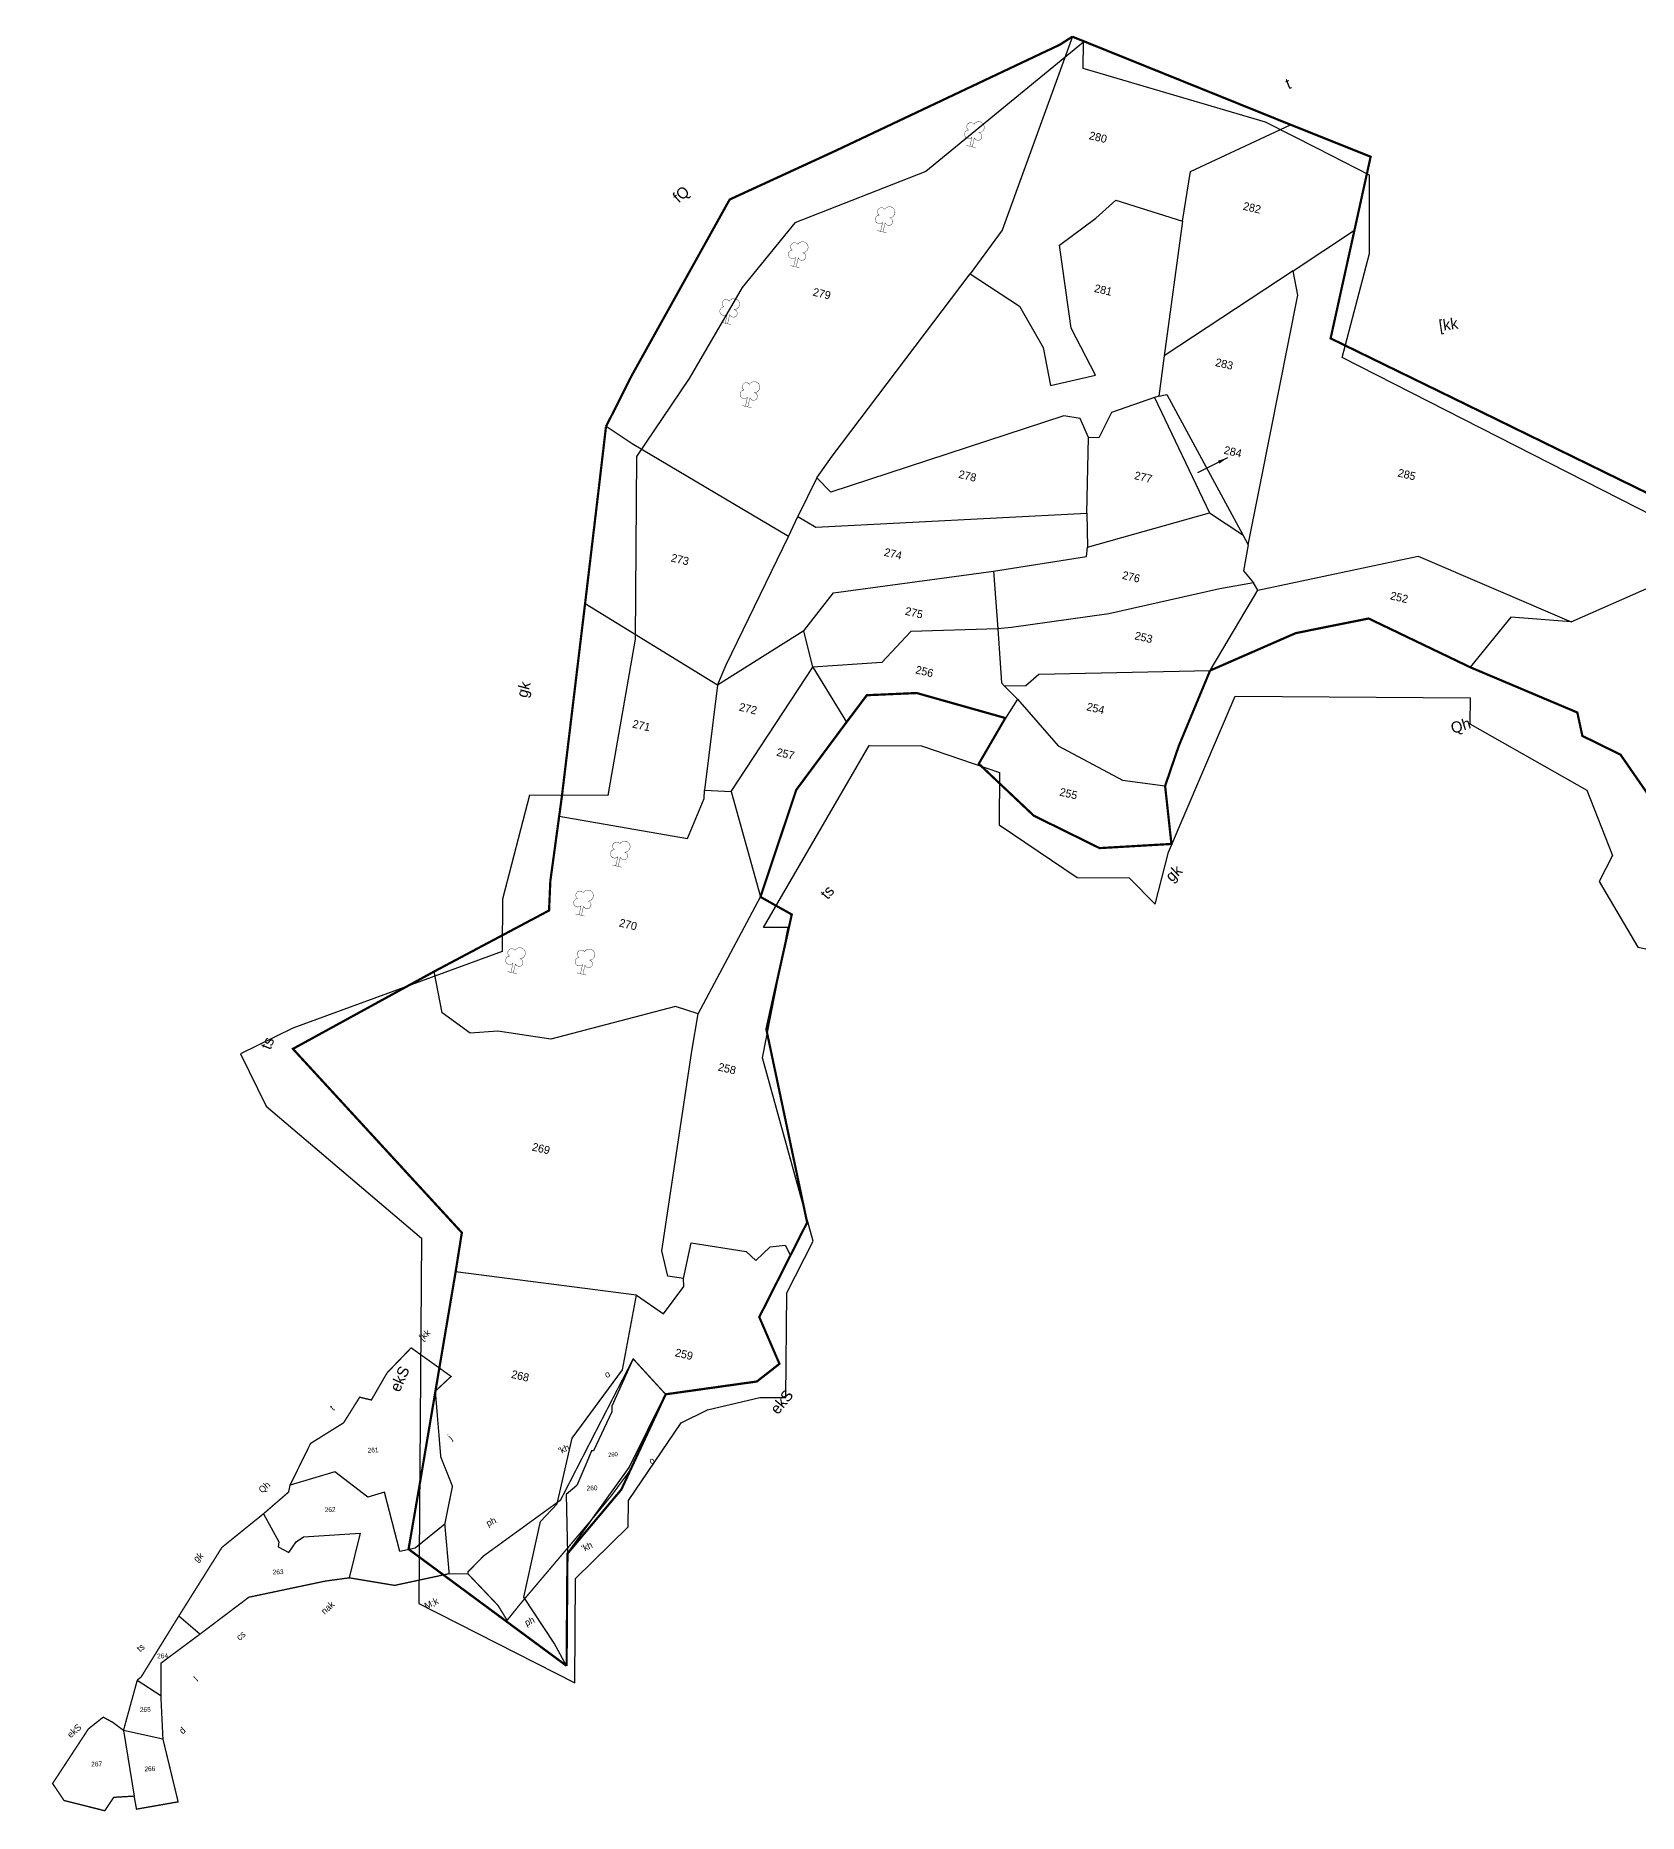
# Model space of a CAD drawing. Header units: metres. Extents: x 288056 to 292226, y 2022917 to 2025940.
# Drawn here: x 288056 to 288743, y 2022917 to 2023680 of the extents above; entities that cross this region are included whole.
import ezdxf
from ezdxf.enums import TextEntityAlignment as Align

# ---------------------------------------------------------------- set-up
doc = ezdxf.new("R2010")
doc.units = ezdxf.units.M
doc.header["$MEASUREMENT"] = 0
for name, color, linetype in [('OFF', 1, 'Continuous'), ('OTHERS', 1, 'Continuous'), ('POLY_PARCEL', 6, 'Continuous'), ('SYM_ARROW', 1, 'Continuous'), ('SYM_TREE', 1, 'Continuous'), ('TEXT_MAPOUT', 7, 'Continuous'), ('TEXT_PARCEL', 7, 'Continuous'), ('V_BOUND_LINE', 7, 'Continuous'), ('VILLAGE BOUNDRY', 5, 'Continuous')]:
    doc.layers.add(name, color=color, linetype=linetype)
doc.styles.get("Standard").update_dxf_attribs({"font": 'arial.ttf'})
doc.styles.add('TEXT_MAP', font='', dxfattribs={"height": 1.8})
doc.styles.get('TEXT_MAP').set_extended_font_data('Kruti Dev 050')
doc.dimstyles.get("Standard").update_dxf_attribs({"dimtxt": 0.18, "dimasz": 0.18, "dimexe": 0.18, "dimexo": 0.0625, "dimgap": 0.09, "dimtad": 0, "dimtih": 1, "dimtoh": 1, "dimdec": 4, "dimzin": 0, "dimdsep": 46, "dimtxsty": 'Standard', "dimcen": 0.09, "dimadec": 0, "dimazin": 0, "dimtfac": 1, "dimtdec": 4, "dimtofl": 0, "dimtmove": 0, "dimatfit": 3, "dimfxl": 0, "dimtolj": 1, "dimtzin": 0, "dimarcsym": 0})

# ---------------------------------------------------------------- blocks, each defined once
blk = doc.blocks.new('MANGOTREE')
at = {"const_width": 0.08}
for points in [[(-0.5, 5.02, 1.205607), (-1.4, 3.49, 1.50414)], [(-0.5, 5.02, -1.712327), (0.97, 3.44, -1.50414)], [(-1.4, 3.49, 1.50414), (-0.28, 2.12, 1.50414)], [(0.28, 2.13, 1.763654), (0.97, 3.44, 1.763654)]]:
    blk.add_lwpolyline(points, format="xyb", dxfattribs=at)
for points in [[(-1.08, 0), (1.08, 0)], [(-0.28, 2.12), (-0.28, 0)], [(0.28, 2.13), (0.28, 0)]]:
    blk.add_lwpolyline(points, dxfattribs=at)
blk = doc.blocks.new('GVC')
at = {"layer": 'POLY_PARCEL'}
blk.add_lwpolyline([(290312.62, 2025813.26), (290342.64, 2025847.44), (290361.33, 2025877.04), (290349.01, 2025893.54), (290337.87, 2025874.26), (290337.67, 2025871.88), (290328.11, 2025856.07), (290327.33, 2025856.06), (290324.75, 2025851.41), (290319.58, 2025841.87), (290314.61, 2025838.5)], dxfattribs=at)
at = {"layer": 'TEXT_PARCEL', "style": 'TEXT_MAP'}
blk.add_text('260', height=1.8, dxfattribs=at).set_placement((290336.27, 2025853.65), align=Align.MIDDLE)
blk = doc.blocks.new('CX')
at = {"layer": 'OFF'}
blk.add_lwpolyline([(290314.61, 2025838.5), (290312.62, 2025813.26)], dxfattribs=at)
blk.add_blockref('GVC', (0, 0))
blk = doc.blocks.new('DHRF')
at = {"layer": 'OTHERS'}
blk.add_lwpolyline([(287111.69, 2025236.05), (287118.75, 2025235.79)], dxfattribs=at)
at = {"layer": 'POLY_PARCEL'}
for points in [[(287110.71, 2025254.89), (287099.12, 2025246.24), (287093.25, 2025245.15), (287088.26, 2025267.87), (287081.9, 2025266.23), (287069.7, 2025276.31), (287052.48, 2025271.9)], [(287041.99, 2025261.41), (287047.46, 2025250.48), (287047.05, 2025248.68), (287051.13, 2025246.32), (287053.99, 2025250.31), (287056.85, 2025252.11), (287078.5, 2025252.68), (287073.69, 2025235.87)], [(287016.17, 2025216.58), (287008.34, 2025223.68)], [(286991.73, 2025200.03), (287000.46, 2025193.83)], [(286985.77, 2025181.11), (286988.87, 2025155.98)], [(287000.63, 2025177.27), (286985.77, 2025181.11)]]:
    blk.add_lwpolyline(points, dxfattribs=at)
at = {"layer": 'V_BOUND_LINE', "const_width": 0.5}
for points in [[(287052.48, 2025271.9), (287060.88, 2025287.48), (287073.7, 2025294.83), (287080.17, 2025304.34), (287084.58, 2025303.12), (287090.87, 2025313.15), (287100.42, 2025322.37), (287115.19, 2025310.95), (287108.99, 2025305.56), (287110.13, 2025280.51), (287114.15, 2025269.21), (287110.71, 2025254.89)], [(287052.48, 2025271.9), (287051.82, 2025269.29), (287041.99, 2025261.41)], [(287008.34, 2025223.68), (287025.75, 2025249.25), (287041.99, 2025261.41)], [(287111.69, 2025236.05), (287110.71, 2025254.89)], [(287073.69, 2025235.87), (287064.55, 2025234.98), (287035.25, 2025229.92), (287016.17, 2025216.58)], [(287073.69, 2025235.87), (287090.79, 2025232.37), (287111.69, 2025236.05)], [(287008.34, 2025223.68), (286993.24, 2025201.16), (286991.73, 2025200.03)], [(287000.46, 2025193.83), (287000.99, 2025206.14), (287016.17, 2025216.58)], [(286985.77, 2025181.11), (286991.73, 2025200.03)], [(287000.46, 2025193.83), (287000.63, 2025177.27)], [(286985.77, 2025181.11), (286981.85, 2025184.29), (286978.26, 2025186.41), (286972.47, 2025182.17), (286958.1, 2025161.93), (286962.18, 2025155.32), (286977.53, 2025150.84), (286981.12, 2025155.81), (286988.87, 2025155.98)], [(286988.87, 2025155.98), (286989.61, 2025151), (287005.52, 2025153.2), (287000.63, 2025177.27)]]:
    blk.add_lwpolyline(points, dxfattribs=at)
blk.add_lwpolyline([(287118.75, 2025235.79), (287129.77, 2025223.31), (287133.04, 2025217.52), (287138.34, 2025223.64), (287166.91, 2025254.97), (287174.53, 2025263.56), (287182.12, 2025273.11), (287196.43, 2025301.14), (287184.6, 2025315.04), (287170.89, 2025290.73), (287155.03, 2025262.44), (287125.04, 2025242.33), (287118.84, 2025236.46)], close=True, dxfattribs=at)
at = {"layer": 'TEXT_MAPOUT', "style": 'TEXT_MAP'}
for s, rotation, p in [('[kk', 39.7952, (287104.87, 2025324.75)), ('o', 23.19095, (287174.18, 2025308.07)), ('t', 39.7952, (287069.98, 2025299.4)), ('j', 39.7952, (287114.4, 2025286.66)), ("'kh", 23.19095, (287155.59, 2025279.79)), ('Qh', 39.7952, (287041.78, 2025269.09)), ('o', 23.19095, (287189.88, 2025274.6)), ('ph', 23.19095, (287127.15, 2025253.32)), ('gk', 39.7952, (287016.06, 2025243.81)), ("'kh", 23.19095, (287162.97, 2025242.39)), ('nak', 39.7952, (287063.78, 2025222.17)), ('M;k', 23.19095, (287102.5, 2025222.81)), ('ts', 39.7952, (286993.22, 2025210.48)), ('cs', 39.7952, (287031.19, 2025213.42)), ('ph', 23.19095, (287140.33, 2025214.97)), ('l', 39.7952, (287014.52, 2025198.43)), ('ekS', 39.7952, (286965.62, 2025178.83)), ('d', 39.7952, (287008.21, 2025178.69))]:
    blk.add_text(s, height=2.5, rotation=rotation, dxfattribs=at).set_placement(p)
at = {"layer": 'TEXT_PARCEL', "style": 'TEXT_MAP'}
for s, p in [('261', (287084.5, 2025284.06)), ('260', (287167.14, 2025266.59)), ('262', (287067.38, 2025262.08)), ('263', (287046.74, 2025239.14)), ('264', (287001.66, 2025208.85)), ('265', (286994.34, 2025188.72)), ('267', (286975.11, 2025168.73)), ('266', (286995.25, 2025166.15))]:
    blk.add_text(s, height=1.8, dxfattribs=at).set_placement(p, align=Align.MIDDLE)
blk = doc.blocks.new('TEXTARROW')
blk.add_leader([(0.04, -0.01), (8.68, -0.01)], dimstyle='Standard', override={"dimtxt": 2.5, "dimasz": 2.5, "dimexe": 1.25, "dimexo": 0.625, "dimgap": 0.625, "dimtad": 1, "dimtih": 0, "dimtoh": 0, "dimzin": 8, "dimcen": 2.5, "dimtofl": 1})

msp = doc.modelspace()

# ---------------------------------------------------------------- linework, layer by layer
at = {"layer": 'POLY_PARCEL'}
for points in [[(288500.68, 2023679.44), (288470.54, 2023596.38), (288456.84, 2023577.73)], [(288547.97, 2023600.22), (288551.34, 2023621.64), (288594.27, 2023641.67)], [(288456.84, 2023577.73), (288477.97, 2023563.77), (288488.19, 2023546.1), (288491.24, 2023529.81), (288510.56, 2023534.25), (288500.16, 2023554.36), (288495.1, 2023590.06), (288510.68, 2023601.52), (288519.27, 2023609.37), (288547.97, 2023600.22)], [(288547.97, 2023600.22), (288540.08, 2023542.48)], [(288595.36, 2023579.02), (288621.68, 2023596.41)], [(288391.13, 2023490.14), (288397.68, 2023499.53), (288456.84, 2023577.73)], [(288595.36, 2023579.02), (288540.08, 2023542.48)], [(288576.05, 2023461.41), (288581.57, 2023488.65), (288597.38, 2023568.51), (288595.36, 2023579.02)], [(288540.08, 2023542.48), (288537.73, 2023525.21)], [(288535.94, 2023524.59), (288517.49, 2023518.15), (288512.09, 2023507.29), (288507.59, 2023507.52)], [(288537.73, 2023525.21), (288535.94, 2023524.59)], [(288535.94, 2023524.59), (288559.52, 2023475.18)], [(288537.73, 2023525.21), (288541.23, 2023525.98), (288573.76, 2023465.69)], [(288378.86, 2023464.97), (288311.79, 2023504.73), (288300.63, 2023512.18)], [(288507.59, 2023507.52), (288503.98, 2023515.7), (288497.03, 2023516.74), (288397.06, 2023483.98), (288391.13, 2023490.14)], [(288506.95, 2023474.97), (288507.59, 2023507.52)], [(288391.13, 2023490.14), (288382.92, 2023473.62)], [(288382.92, 2023473.62), (288390.66, 2023468.96), (288506.95, 2023474.97)], [(288506.95, 2023474.97), (288507.22, 2023460.49)], [(288507.22, 2023460.49), (288559.52, 2023475.18)], [(288559.52, 2023475.18), (288573.76, 2023465.69)], [(288378.86, 2023464.97), (288382.92, 2023473.62)], [(288348.44, 2023401.19), (288352.11, 2023409.96), (288378.86, 2023464.97)], [(288466.83, 2023450.19), (288506.71, 2023456.42), (288507.22, 2023460.49)], [(288573.76, 2023465.69), (288576.05, 2023461.41)], [(288576.05, 2023461.41), (288574.05, 2023450.36), (288578.34, 2023445.1)], [(288580.29, 2023441.95), (288648.98, 2023456.62), (288714.65, 2023428.42)], [(288385.53, 2023424.5), (288388.46, 2023428.38), (288398.15, 2023440.91), (288466.83, 2023450.19)], [(288466.83, 2023450.19), (288468.77, 2023425.34)], [(288578.34, 2023445.1), (288563.94, 2023442.5), (288516.36, 2023431.85), (288474.54, 2023425.97), (288468.77, 2023425.34)], [(288580.29, 2023441.95), (288578.34, 2023445.1)], [(288714.65, 2023428.42), (288749.69, 2023443.83)], [(288348.44, 2023401.19), (288291.65, 2023436.2)], [(288559.75, 2023407.51), (288580.29, 2023441.95)], [(288714.65, 2023428.42), (288688.81, 2023430.35), (288671.33, 2023408.93)], [(288385.53, 2023424.5), (288348.44, 2023401.19)], [(288389.36, 2023408.93), (288385.53, 2023424.5)], [(288468.77, 2023425.34), (288431.37, 2023424.26), (288418.97, 2023411.02), (288389.36, 2023408.93)], [(288468.77, 2023425.34), (288470.22, 2023402.25), (288471.47, 2023400.97)], [(288354.32, 2023355.59), (288389.36, 2023408.93)], [(288389.36, 2023408.93), (288403.76, 2023385.31)], [(288471.47, 2023400.97), (288480.65, 2023401.04), (288486.31, 2023405.99), (288559.75, 2023407.51)], [(288348.44, 2023401.19), (288342.93, 2023356.17)], [(288471.47, 2023400.97), (288477.11, 2023395.24)], [(288477.11, 2023395.24), (288471.94, 2023387.14)], [(288477.11, 2023395.24), (288494.57, 2023375.26), (288522.18, 2023360.48), (288540.46, 2023358)], [(288280.55, 2023345.11), (288335.65, 2023335.43), (288342.69, 2023352.64), (288342.93, 2023356.17)], [(288342.93, 2023356.17), (288354.32, 2023355.59)], [(288354.32, 2023355.59), (288366.89, 2023310.4)], [(288340.14, 2023260.29), (288366.89, 2023310.4)], [(288340.14, 2023260.29), (288330.37, 2023263.33), (288276.92, 2023249.42), (288254.28, 2023252.79), (288242.41, 2023251.99), (288230.37, 2023260.66), (288226.88, 2023278.39)], [(288333.91, 2023146.75), (288327.16, 2023147.78), (288324.61, 2023158.56), (288337.42, 2023244.24), (288340.14, 2023260.29)], [(288333.91, 2023146.75), (288337.11, 2023162.05), (288360.79, 2023158.28), (288364.83, 2023154.48), (288371.01, 2023160.36), (288377.47, 2023161.08), (288379.73, 2023156.58)], [(288313.65, 2023139.55), (288236.12, 2023149.57)], [(288313.65, 2023139.55), (288325.34, 2023131.51), (288333.99, 2023143.29), (288333.91, 2023146.75)], [(288283.72, 2022980.55), (288278.37, 2022990.35), (288265.44, 2023009.98), (288272.51, 2023042.45), (288279.66, 2023050.11), (288286.07, 2023078.16), (288307.65, 2023107.55), (288313.65, 2023139.55)]]:
    msp.add_lwpolyline(points, dxfattribs=at)
at = {"layer": 'V_BOUND_LINE', "const_width": 0.953}
for points in [[(288500.68, 2023679.44), (288495.34, 2023676.01), (288399.06, 2023630.47), (288353.67, 2023609.58), (288311.6, 2023533.94), (288300.63, 2023512.18)], [(288594.27, 2023641.67), (288500.68, 2023679.44)], [(288621.68, 2023596.41), (288628.62, 2023627.94), (288594.27, 2023641.67)], [(288751.57, 2023481.55), (288669.07, 2023521.9), (288611.45, 2023550.01), (288621.68, 2023596.41)], [(288300.63, 2023512.18), (288297.43, 2023484.83), (288291.65, 2023436.2)], [(288291.65, 2023436.2), (288281.66, 2023353.2), (288280.55, 2023345.11)], [(288559.75, 2023407.51), (288596.5, 2023423.57), (288627.77, 2023429.84), (288671.33, 2023408.93)], [(288540.46, 2023358), (288546.31, 2023375.14), (288559.75, 2023407.51)], [(288671.33, 2023408.93), (288717.28, 2023389.52), (288719.44, 2023379.48), (288735.81, 2023371.43), (288754.5, 2023344.42), (288770.86, 2023342.51), (288782.32, 2023324.25), (288789.54, 2023282.81), (288818.99, 2023258.03), (288861.87, 2023220.48), (288896.6, 2023227.63)], [(288403.76, 2023385.31), (288412.51, 2023396.93), (288433.9, 2023397.87), (288471.94, 2023387.14)], [(288366.89, 2023310.4), (288382.22, 2023356.3), (288403.76, 2023385.31)], [(288471.94, 2023387.14), (288460.53, 2023367.53), (288484.13, 2023345.25), (288512.36, 2023331.34), (288543.17, 2023333.13), (288540.46, 2023358)], [(288280.55, 2023345.11), (288276.75, 2023317.21), (288276.2, 2023304.58), (288226.88, 2023278.39)], [(288379.73, 2023156.58), (288386.9, 2023170.74), (288369.4, 2023253.63), (288380.31, 2023302.88), (288366.89, 2023310.4)], [(288226.88, 2023278.39), (288166.32, 2023245.22), (288238.79, 2023166.38), (288236.12, 2023149.57)], [(288283.72, 2022980.55), (288284.09, 2023028.68), (288307.21, 2023056.19), (288326.22, 2023097.04), (288365.33, 2023102.53), (288375.03, 2023110.1), (288366.37, 2023130.18), (288379.73, 2023156.58)], [(288236.12, 2023149.57), (288220.33, 2023056.22), (288215.93, 2023030.62), (288283.72, 2022980.55)]]:
    msp.add_lwpolyline(points, dxfattribs=at)
at = {"layer": 'VILLAGE BOUNDRY'}
msp.add_lwpolyline([(288750.22, 2023473.59), (288616.39, 2023541.8), (288628.17, 2023586.48), (288628.17, 2023620.07), (288605.89, 2023631.46), (288583.57, 2023642.82), (288505.35, 2023665.83), (288505.43, 2023677.01), (288437.83, 2023621.54), (288381.66, 2023599.6), (288359.06, 2023571.77), (288336.37, 2023532.76), (288313.71, 2023499.31), (288313.11, 2023420.95), (288301.41, 2023353.86), (288267.82, 2023354.12), (288256.25, 2023309.4), (288256.08, 2023286.99), (288166.24, 2023254.09), (288143.79, 2023243.08), (288154.8, 2023220.59), (288221.55, 2023164.08), (288220.34, 2023007.32), (288287.26, 2022973.22), (288287.61, 2023018.02), (288310.18, 2023040.22), (288310.27, 2023051.44), (288332.93, 2023084.86), (288344.17, 2023090.36), (288366.6, 2023095.7), (288377.79, 2023095.7), (288378.13, 2023140.51), (288389.52, 2023162.79), (288367.72, 2023241.36), (288378.72, 2023297.35), (288368.15, 2023297.35), (288413.53, 2023375.37), (288435.93, 2023375.2), (288469.44, 2023363.75), (288469.26, 2023341.35), (288502.68, 2023318.72), (288525.08, 2023318.55), (288536.18, 2023307.24), (288541.96, 2023329.61), (288570.49, 2023396.57), (288671.26, 2023395.79), (288671.17, 2023384.61), (288721.34, 2023356.22), (288732.33, 2023328.14), (288726.65, 2023317), (288743.21, 2023288.86), (288771.17, 2023283.03)], dxfattribs=at)

# ---------------------------------------------------------------- block references
for name, p, xscale, yscale, zscale, rotation in [('DHRF', (49068.34, -273014.68), 1.12856165770545, 1.12856165770545, 1.12856165770545, 2.122149948650658), ('CX', (201459.82, -22801.31), 1.00056786418801, 1.00056786418801, 1.00056786418801, 5.725190149009658)]:
    msp.add_blockref(name, p, dxfattribs=dict(xscale=xscale, yscale=yscale, zscale=zscale, rotation=rotation))
at = {"layer": 'SYM_ARROW', "xscale": 1.661860298520107, "yscale": 1.661860298520107, "zscale": 1.661860298520107, "rotation": 206.7259493543669}
msp.add_blockref('TEXTARROW', (288567.23, 2023498.8), dxfattribs=at)
at = {"layer": 'SYM_TREE', "xscale": 1.906829918990002, "yscale": 1.906829918990002, "zscale": 1.906829918990002, "rotation": 346.7554858214302}
for p in [(288457.22, 2023632.29), (288418.94, 2023595.8), (288381.66, 2023580.78), (288352.26, 2023556.41), (288360.93, 2023520.75), (288305.31, 2023323.63), (288289.54, 2023302.64), (288260.36, 2023277.93), (288290.18, 2023277.35)]:
    msp.add_blockref('MANGOTREE', p, dxfattribs=at)

# ---------------------------------------------------------------- texts
at = {"layer": 'TEXT_MAPOUT', "style": 'TEXT_MAP'}
for s, height, rotation, p in [('t', 4.77, 21.5534, (288593.27, 2023656.8)), ('fQ', 4.767, 41.20537, (288331.84, 2023607.81)), ('[kk', 4.767, 8.36937, (288658.27, 2023553.05)), ('gk', 4.767, 75.58314, (288266.69, 2023395.55)), ('Qh', 4.767, 17.39553, (288663.88, 2023380.33)), ('gk', 4.767, 43.12028, (288543.32, 2023316.49)), ('ts', 4.767, 48.8652, (288395.68, 2023308.99)), ('ts', 4.767, 68.15811, (288156.65, 2023244.51)), ('ekS', 4.767, 66.01306, (288212.06, 2023097.65)), ('ekS', 4.767, 50.54041, (288374.34, 2023088.03))]:
    msp.add_text(s, height=height, rotation=rotation, dxfattribs=at).set_placement(p)
at = {"layer": 'TEXT_PARCEL', "style": 'TEXT_MAP'}
for s, p in [('280', (288511.71, 2023636.32)), ('282', (288577.75, 2023606.05)), ('281', (288513.92, 2023570.78)), ('279', (288393.22, 2023569.19)), ('283', (288565.84, 2023539.01)), ('284', (288569.53, 2023501.39)), ('278', (288455.7, 2023491.02)), ('277', (288531.12, 2023490.52)), ('285', (288644.14, 2023491.6)), ('274', (288423.77, 2023457.61)), ('273', (288332.38, 2023455.16)), ('276', (288525.91, 2023447.72)), ('252', (288640.89, 2023438.92)), ('275', (288432.79, 2023432.32)), ('253', (288531.27, 2023421.76)), ('256', (288437.25, 2023407.14)), ('272', (288361.59, 2023391.2)), ('254', (288510.65, 2023391.3)), ('271', (288315.84, 2023383.95)), ('257', (288377.65, 2023371.81)), ('255', (288499.03, 2023354.72)), ('270', (288310.12, 2023298.57)), ('258', (288352.57, 2023236.78)), ('269', (288272.78, 2023202.47)), ('259', (288334.11, 2023114.22)), ('268', (288263.84, 2023104.94))]:
    msp.add_text(s, height=3.432, rotation=346.75549, dxfattribs=at).set_placement(p, align=Align.MIDDLE)

doc.saveas('drawing.dxf')
